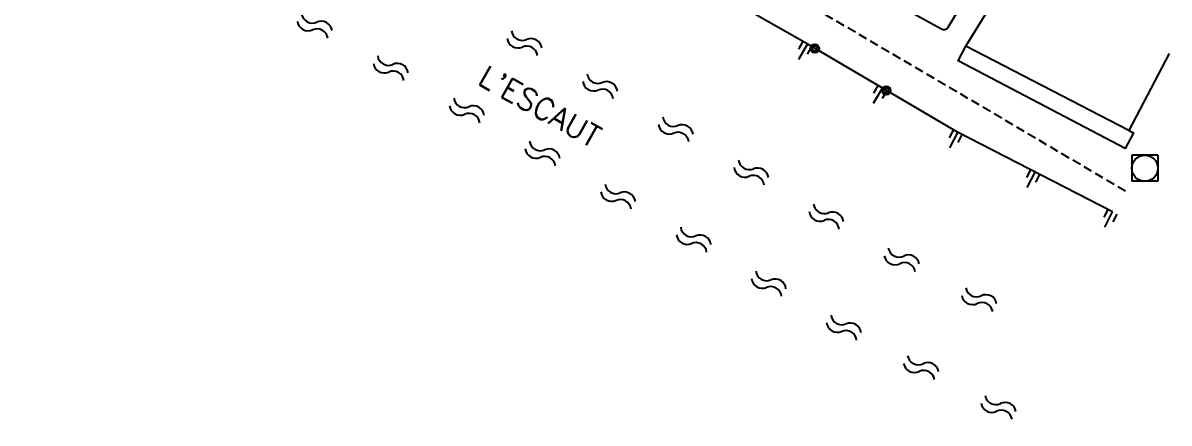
# Model space of a CAD drawing. Header units: millimetres. Extents: x 80999 to 82000, y 143000 to 144001.
# Drawn here: x 81903 to 81968.9, y 143461.9 to 143484.9 of the extents above; entities that cross this region are included whole.
import ezdxf
from ezdxf.enums import TextEntityAlignment as Align

# ---------------------------------------------------------------- set-up
doc = ezdxf.new("R2010")
doc.units = ezdxf.units.MM
doc.linetypes.add('DASHED', pattern=[0.75, 0.5, -0.25])
doc.layers.get('0').update_dxf_attribs({"linetype": 'CONTINUOUS'})
for name, color, linetype in [('W0001', 6, 'DASHED'), ('W0008', 7, 'CONTINUOUS'), ('W0100', 7, 'CONTINUOUS'), ('W0211', 2, 'CONTINUOUS'), ('W0322', 7, 'CONTINUOUS'), ('W0420', 7, 'CONTINUOUS'), ('W0500', 5, 'DASHED'), ('W0515', 5, 'CONTINUOUS')]:
    doc.layers.add(name, color=color, linetype=linetype)
doc.styles.get("Standard").update_dxf_attribs({"font": 'romans.shx', "width": 0.85})

# ---------------------------------------------------------------- blocks, each defined once
blk = doc.blocks.new('T420')
for p, q in [((0.75, 0.75), (-0.75, 0.75)), ((-0.75, 0.75), (-0.75, -0.75)), ((0.75, 0.75), (0.75, -0.75)), ((0.75, -0.75), (-0.75, -0.75))]:
    blk.add_line(p, q)
blk.add_ellipse((0, 0), major_axis=(-0.53, 0.53), ratio=1, start_param=3.926991, end_param=10.210176)
blk = doc.blocks.new('t500o')
at = {"color": 0, "linetype": 'Continuous'}
for centre, start, end in [((-0.5, 0.625), 216.8699, 323.1301), ((0.5, -0.125), 36.8699, 143.1301), ((0.5, -0.625), 36.8699, 143.1301), ((-0.5, 0.125), 216.8699, 323.1301)]:
    blk.add_arc(centre, 0.625, start, end, dxfattribs=at)
blk = doc.blocks.new('t211o')
at = {"color": 0, "linetype": 'Continuous'}
for p, q in [((0, 1), (0, 0)), ((-0.289, 0.5), (-0.289, 0)), ((0.289, 0.5), (0.289, 0))]:
    blk.add_line(p, q, dxfattribs=at)
blk = doc.blocks.new('t322o')
at = {"color": 0, "linetype": 'Continuous'}
for radius in [0.25, 0.15]:
    blk.add_circle((0, 0), radius, dxfattribs=at)

msp = doc.modelspace()

# ---------------------------------------------------------------- linework, layer by layer
at = {"layer": 'W0001', "flags": 128}
msp.add_lwpolyline([(81966.355, 143475.22), (81957.317, 143480.555), (81948.779, 143485.567), (81935.139, 143493.341), (81925.809, 143498.521), (81922.275, 143500.358, -0.002823), (81921.421, 143500.808, -0.000923), (81919.036, 143502.087, -0.016212), (81915.771, 143503.986, -0.022133), (81913.223, 143505.742, -0.009144), (81911.102, 143507.408, -0.007481), (81908.67, 143509.454), (81903.024, 143514.314)], format="xyb", dxfattribs=at)
at = {"layer": 'W0008', "flags": 128}
msp.add_lwpolyline([(81951.652, 143489.241), (81950.826, 143487.89, 0.427244), (81951.01, 143487.192), (81955.764, 143484.565, 0.042698), (81955.834, 143484.534, 0.033821), (81955.927, 143484.508, 0.177598), (81956.051, 143484.528, 0.132014), (81956.172, 143484.644), (81957.251, 143486.438)], format="xyb", close=True, dxfattribs=at)
msp.add_lwpolyline([(81966.564, 143478.704), (81966.815, 143478.574), (81966.349, 143477.675), (81956.747, 143482.721), (81957.189, 143483.567)], dxfattribs=at)
at = {"layer": 'W0100', "flags": 128}
msp.add_lwpolyline([(81968.867, 143483.142), (81966.564, 143478.704), (81957.189, 143483.567), (81958.851, 143486.287), (81952.524, 143489.716), (81959.666, 143501.44), (81963.936, 143498.839)], dxfattribs=at)
at = {"layer": 'W0322', "flags": 128}
msp.add_lwpolyline([(81956.712, 143478.611), (81948.201, 143483.607), (81934.502, 143491.414)], dxfattribs=at)
at = {"layer": 'W0515', "flags": 128}
msp.add_lwpolyline([(81965.625, 143474.032), (81956.712, 143478.611)], dxfattribs=at)

# ---------------------------------------------------------------- block references
at = {"layer": 'W0211'}
for p, rotation in [((81948.087, 143483.672), 150.3188016281899), ((81952.4, 143481.142), 149.5886563004109), ((81956.73, 143478.602), 152.8098280353054), ((81961.178, 143476.317), 152.8098280352772), ((81965.625, 143474.032), 152.8098280352491)]:
    msp.add_blockref('t211o', p, dxfattribs=dict(at, rotation=rotation))
at = {"layer": 'W0322', "rotation": 149.5886563002989}
for p in [(81948.519, 143483.42), (81952.616, 143481.016)]:
    msp.add_blockref('t322o', p, dxfattribs=at)
at = {"layer": 'W0420'}
msp.add_blockref('T420', (81967.475, 143476.536), dxfattribs=at)
at = {"layer": 'W0500'}
for p, rotation in [((81919.785, 143484.717), 330.9582108350011), ((81931.838, 143483.725), 330.3188016234251), ((81924.156, 143482.29), 330.9582108350011), ((81936.182, 143481.249), 330.3188016234251), ((81928.525, 143479.858), 330.3188016214569), ((81940.526, 143478.773), 330.3188016234251), ((81932.869, 143477.382), 330.3188016214569), ((81944.865, 143476.289), 329.5886563050441), ((81937.213, 143474.906), 330.3188016214569), ((81949.177, 143473.758), 329.5886563050441), ((81941.557, 143472.43), 330.3188016214569), ((81953.512, 143471.269), 332.7658901971058), ((81945.87, 143469.901), 329.5886563019075), ((81957.958, 143468.981), 332.7658901971058), ((81950.182, 143467.37), 329.5886563019075), ((81954.623, 143465.074), 332.765890196494), ((81959.069, 143462.786), 332.765890196494)]:
    msp.add_blockref('t500o', p, dxfattribs=dict(at, rotation=rotation))

# ---------------------------------------------------------------- texts
msp.add_text("L'ESCAUT", height=1.25, rotation=330.54355, dxfattribs=at).set_placement((81932.732, 143480.091), align=Align.MIDDLE)

doc.saveas('drawing.dxf')
